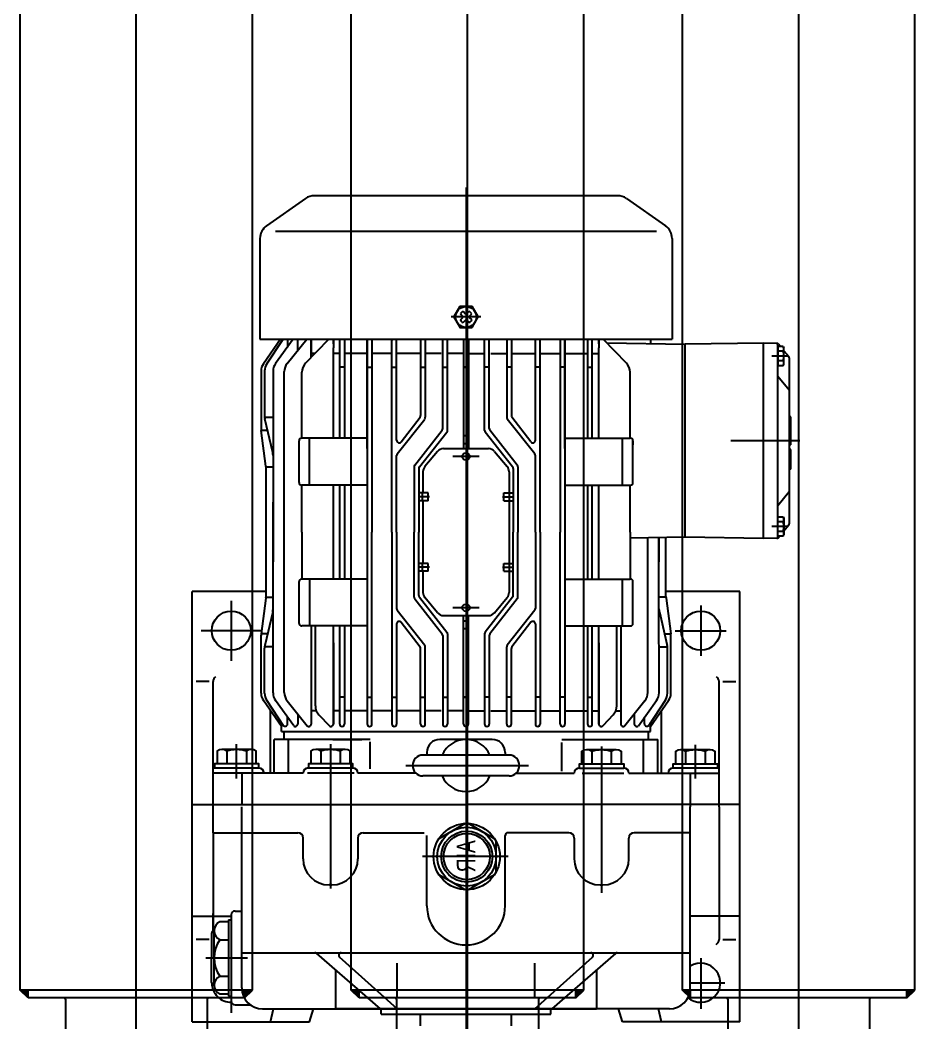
# Model space of a CAD drawing. Header units: millimetres. Extents: x -47382 to 204618, y -51045 to 127155.
# Drawn here: x 139296 to 139639.1, y 21832.4 to 22216.9 of the extents above; entities that cross this region are included whole.
import ezdxf
from ezdxf.enums import TextEntityAlignment as Align

# ---------------------------------------------------------------- set-up
doc = ezdxf.new("R2010")
doc.units = ezdxf.units.MM
doc.header["$LTSCALE"] = 300
doc.header["$MEASUREMENT"] = 0
doc.layers.get('0').update_dxf_attribs({"linetype": 'CONTINUOUS'})
doc.layers.add('A-DETL-PEN8', color=8, linetype='CONTINUOUS')
doc.styles.add('GULIM', font='gulim.ttc')
doc.styles.get("Standard").update_dxf_attribs({"font": ''})
doc.styles.get('Standard').set_extended_font_data('DotumChe')

# ---------------------------------------------------------------- blocks, each defined once
blk = doc.blocks.new('G$CD692945F')
at = {"layer": 'A-DETL-PEN8'}
h = blk.add_hatch(color=256, dxfattribs=at)
h.paths.add_polyline_path([(3955.53, 1294.88), (3956.03, 1294.88), (3956.03, 1302.36), (3955.53, 1302.36)])
h.paths.add_polyline_path([(3956.03, 1314.98), (3955.53, 1314.98), (3955.53, 1304.23), (3956.03, 1304.23)])
for points in [[(3660.55, 1095.09), (3663.6, 1095.09), (3663.6, 1092.09)], [(3749.65, 1095.09), (3746.6, 1095.09), (3746.6, 1092.09)], [(3787.55, 1095.09), (3790.6, 1095.09), (3790.6, 1092.09)], [(3876.65, 1095.09), (3873.6, 1095.09), (3873.6, 1092.09)], [(3914.55, 1095.09), (3917.6, 1095.09), (3917.6, 1092.09)], [(4003.65, 1095.09), (4000.6, 1095.09), (4000.6, 1092.09)]]:
    blk.add_hatch(color=256, dxfattribs=at).paths.add_polyline_path(points)
for p, q in [((3705.1, 987.09, 0), (3705.1, 2607.09, 0)), ((3832.1, 987.09, 0), (3832.1, 2607.09, 0)), ((3959.1, 987.09, 0), (3959.1, 2607.09, 0)), ((3660.55, 1095.09, 0), (3660.55, 2569.09, 0)), ((3749.65, 1095.09, 0), (3749.65, 2569.09, 0)), ((3787.55, 1095.09, 0), (3787.55, 2569.09, 0)), ((3876.65, 1095.09, 0), (3876.65, 2569.09, 0)), ((3914.55, 1095.09, 0), (3914.55, 2569.09, 0)), ((4003.65, 1095.09, 0), (4003.65, 2569.09, 0)), ((3831.53, 1402.95, 0), (3831.53, 1021.94, 0)), ((3769.98, 1398.66, 0), (3755.09, 1388.23, 0)), ((3889.64, 1399.75, 0), (3773.42, 1399.75, 0)), ((3893.08, 1398.66, 0), (3908.01, 1388.21, 0)), ((3758.53, 1386.09, 0), (3904.53, 1386.09, 0)), ((3752.53, 1383.32, 0), (3752.53, 1344.75, 0)), ((3910.53, 1383.32, 0), (3910.53, 1344.75, 0)), ((3831.53, 1358.95, 0), (3831.53, 1347.55, 0)), ((3829.36, 1354.4, 0), (3830.34, 1353.42, 0)), ((3830.38, 1355.42, 0), (3831.36, 1354.43, 0)), ((3831.7, 1354.43, 0), (3832.69, 1355.42, 0)), ((3832.72, 1353.42, 0), (3833.7, 1354.4, 0)), ((3837.23, 1353.25, 0), (3825.83, 1353.25, 0)), ((3829.36, 1352.09, 0), (3830.34, 1353.08, 0)), ((3830.38, 1351.07, 0), (3831.36, 1352.06, 0)), ((3831.7, 1352.06, 0), (3832.69, 1351.07, 0)), ((3832.72, 1353.08, 0), (3833.7, 1352.09, 0)), ((3752.53, 1344.75, 0), (3831.53, 1344.75, 0)), ((3760.44, 1344.75, 0), (3753.84, 1335.33, 0)), ((3755.13, 1335.29, 0), (3761.4, 1344.75, 0)), ((3765.29, 1344.75, 0), (3758.48, 1335.35, 0)), ((3760.78, 1344.75, 0), (3760.78, 1343.81, 0)), ((3762.96, 1335.41, 0), (3770.49, 1344.75, 0)), ((3763.1, 1344.33, 0), (3763.1, 1341.72, 0)), ((3767, 1340.42, 0), (3767, 1344.75, 0)), ((3770.03, 1335.49, 0), (3778.91, 1344.75, 0)), ((3772.21, 1337.77, 0), (3772.21, 1344.35, 0)), ((3772.21, 1344.35, 0), (3772.21, 1337.77, 0)), ((3780.67, 1342.94, 0), (3780.67, 1344.34, 0)), ((3780.67, 1344.34, 0), (3780.67, 1341.44, 0)), ((3783.13, 1306.74, 0), (3783.13, 1344.35, 0)), ((3784.93, 1344.35, 0), (3784.93, 1306.74, 0)), ((3793.63, 1344.35, 0), (3793.63, 1302.74, 0)), ((3793.63, 1302.75, 0), (3793.63, 1344.35, 0)), ((3795.43, 1344.35, 0), (3795.43, 1302.75, 0)), ((3803.13, 1270.75, 0), (3803.13, 1344.35, 0)), ((3804.93, 1305.97, 0), (3804.93, 1344.35, 0)), ((3814.13, 1344.35, 0), (3814.13, 1315.41, 0)), ((3815.93, 1344.35, 0), (3815.93, 1314.76, 0)), ((3822.63, 1310.42, 0), (3822.63, 1344.35, 0)), ((3824.43, 1309.76, 0), (3824.43, 1344.35, 0)), ((3830.63, 1344.35, 0), (3830.63, 1302.75, 0)), ((3831.53, 1344.75, 0), (3910.53, 1344.75, 0)), ((3832.43, 1344.35, 0), (3832.43, 1302.75, 0)), ((3838.63, 1309.76, 0), (3838.63, 1344.35, 0)), ((3840.43, 1310.42, 0), (3840.43, 1344.35, 0)), ((3847.13, 1344.35, 0), (3847.13, 1314.76, 0)), ((3848.93, 1344.35, 0), (3848.93, 1315.41, 0)), ((3858.13, 1305.97, 0), (3858.13, 1344.35, 0)), ((3859.93, 1270.75, 0), (3859.93, 1344.35, 0)), ((3867.63, 1344.35, 0), (3867.63, 1302.75, 0)), ((3869.43, 1344.35, 0), (3869.43, 1302.74, 0)), ((3869.43, 1302.75, 0), (3869.43, 1344.35, 0)), ((3878.13, 1344.35, 0), (3878.13, 1306.74, 0)), ((3879.93, 1306.74, 0), (3879.93, 1344.35, 0)), ((3882.39, 1342.94, 0), (3882.39, 1344.34, 0)), ((3882.39, 1344.34, 0), (3882.39, 1341.44, 0)), ((3893.03, 1335.49, 0), (3884.15, 1344.75, 0)), ((3885.57, 1343.27, 0), (3915.53, 1342.75, 0)), ((3902.28, 1344.75, 0), (3902.28, 1342.98, 0)), ((3945.53, 1343.25, 0), (3915.53, 1342.75, 0)), ((3915.53, 1268.75, 0), (3915.53, 1342.75, 0)), ((3950.67, 1343.13, 0), (3945.53, 1343.25, 0)), ((3945.53, 1268.25, 0), (3945.53, 1343.25, 0)), ((3945.53, 1268.25, 0), (3945.53, 1343.25, 0)), ((3951.03, 1280.89, 0), (3951.03, 1342.63, 0)), ((3951.43, 1342.76, 0), (3952.14, 1341.9, 0)), ((3773.63, 1339.25, 0), (3772.21, 1339.25, 0)), ((3780.67, 1306.74, 0), (3780.67, 1341.44, 0)), ((3783.13, 1339.25, 0), (3780.67, 1339.25, 0)), ((3793.63, 1339.25, 0), (3784.93, 1339.25, 0)), ((3793.63, 1339.25, 0), (3784.93, 1339.25, 0)), ((3803.13, 1339.25, 0), (3795.43, 1339.25, 0)), ((3814.13, 1339.25, 0), (3804.93, 1339.25, 0)), ((3822.03, 1339.25, 0), (3815.93, 1339.25, 0)), ((3822.03, 1339.25, 0), (3815.93, 1339.25, 0)), ((3830.63, 1339.25, 0), (3824.43, 1339.25, 0)), ((3832.43, 1339.25, 0), (3838.63, 1339.25, 0)), ((3841.03, 1339.25, 0), (3847.13, 1339.25, 0)), ((3841.03, 1339.25, 0), (3847.13, 1339.25, 0)), ((3848.93, 1339.25, 0), (3858.13, 1339.25, 0)), ((3859.93, 1339.25, 0), (3867.63, 1339.25, 0)), ((3869.43, 1339.25, 0), (3878.13, 1339.25, 0)), ((3869.43, 1339.25, 0), (3878.13, 1339.25, 0)), ((3879.93, 1339.25, 0), (3882.39, 1339.25, 0)), ((3882.39, 1306.74, 0), (3882.39, 1341.44, 0)), ((3951.03, 1341.91, 0), (3951.03, 1334.52, 0)), ((3953.43, 1340.31, 0), (3955.3, 1338.02, 0)), ((3784.93, 1336.68, 0), (3784.93, 1306.74, 0)), ((3793.63, 1336.68, 0), (3793.63, 1204.82, 0)), ((3869.43, 1336.68, 0), (3869.43, 1204.82, 0)), ((3878.13, 1336.68, 0), (3878.13, 1306.74, 0)), ((3954.91, 1338.22, 0), (3948.82, 1338.22, 0)), ((3955.53, 1274.1, 0), (3955.53, 1337.39, 0)), ((3752.94, 1332.46, 0), (3752.94, 1309.73, 0)), ((3754.29, 1332.53, 0), (3754.29, 1315.31, 0)), ((3757.54, 1332.68, 0), (3757.54, 1259.28, 0)), ((3761.85, 1209.22, 0), (3761.85, 1332.27, 0)), ((3768.64, 1306.74, 0), (3768.64, 1332.03, 0)), ((3784.93, 1334.04, 0), (3783.13, 1334.04, 0)), ((3793.63, 1334.04, 0), (3794.53, 1334.04, 0)), ((3793.63, 1334.04, 0), (3795.43, 1334.04, 0)), ((3803.13, 1334.04, 0), (3804.93, 1334.04, 0)), ((3814.13, 1334.04, 0), (3815.93, 1334.04, 0)), ((3822.63, 1334.04, 0), (3824.43, 1334.04, 0)), ((3832.43, 1334.04, 0), (3830.63, 1334.04, 0)), ((3830.63, 1334.04, 0), (3832.43, 1334.04, 0)), ((3840.43, 1334.04, 0), (3838.63, 1334.04, 0)), ((3848.93, 1334.04, 0), (3847.13, 1334.04, 0)), ((3859.93, 1334.04, 0), (3858.13, 1334.04, 0)), ((3869.43, 1334.04, 0), (3867.63, 1334.04, 0)), ((3878.13, 1334.04, 0), (3879.93, 1334.04, 0)), ((3894.43, 1306.74, 0), (3894.43, 1332.03, 0)), ((3951.03, 1330.6, 0), (3955.42, 1325.24, 0)), ((3757.54, 1314.74, 0), (3754.33, 1314.74, 0)), ((3757.41, 1301.31, 0), (3754.42, 1314.18, 0)), ((3805.16, 1300.7, 0), (3815.7, 1314.11, 0)), ((3806.7, 1305.33, 0), (3813.9, 1314.77, 0)), ((3857.9, 1300.7, 0), (3847.36, 1314.11, 0)), ((3856.36, 1305.33, 0), (3849.16, 1314.77, 0)), ((3956.03, 1314.98, 0), (3955.53, 1314.98, 0)), ((3955.53, 1294.88, 0), (3955.53, 1314.98, 0)), ((3956.03, 1304.23, 0), (3956.03, 1314.98, 0)), ((3755.45, 1309.75, 0), (3752.97, 1309.75, 0)), ((3754.83, 1296.08, 0), (3752.98, 1309.71, 0)), ((3811.86, 1296.37, 0), (3822.4, 1309.78, 0)), ((3813.66, 1295.71, 0), (3824.2, 1309.12, 0)), ((3830.63, 1307.75, 0), (3832.43, 1307.75, 0)), ((3849.4, 1295.71, 0), (3838.86, 1309.12, 0)), ((3851.2, 1296.37, 0), (3840.66, 1309.78, 0)), ((3767.53, 1289.74, 0), (3767.53, 1305.74, 0)), ((3793.63, 1306.74, 0), (3768.53, 1306.74, 0)), ((3771.53, 1288.74, 0), (3771.53, 1306.74, 0)), ((3830.63, 1304.75, 0), (3832.43, 1304.75, 0)), ((3869.43, 1306.74, 0), (3894.53, 1306.74, 0)), ((3891.53, 1288.74, 0), (3891.53, 1306.74, 0)), ((3895.53, 1289.74, 0), (3895.53, 1305.74, 0)), ((3895.53, 1305.74, 0), (3895.53, 1304.25, 0)), ((3959.53, 1305.75, 0), (3933.09, 1305.75, 0)), ((3956.03, 1304.23, 0), (3955.53, 1304.23, 0)), ((3795.43, 1302.75, 0), (3795.43, 1270.75, 0)), ((3804.93, 1270.75, 0), (3804.93, 1300.06, 0)), ((3820.63, 1301.67, 0), (3815.73, 1295.84, 0)), ((3822.93, 1302.75, 0), (3840.13, 1302.75, 0)), ((3842.43, 1301.67, 0), (3847.33, 1295.84, 0)), ((3858.13, 1270.75, 0), (3858.13, 1300.06, 0)), ((3867.63, 1302.75, 0), (3867.63, 1270.75, 0)), ((3956.03, 1302.36, 0), (3955.53, 1302.36, 0)), ((3956.03, 1294.88, 0), (3956.03, 1302.36, 0)), ((3836.53, 1299.75, 0), (3826.53, 1299.75, 0)), ((3951.03, 1268.86, 0), (3951.03, 1296.82, 0)), ((3754.87, 1295.74, 0), (3757.54, 1295.74, 0)), ((3754.88, 1246.09, 0), (3754.88, 1295.4, 0)), ((3811.63, 1295.73, 0), (3811.63, 1270.75, 0)), ((3813.43, 1295.07, 0), (3813.43, 1270.75, 0)), ((3815.03, 1293.91, 0), (3815.03, 1285.75, 0)), ((3848.03, 1293.91, 0), (3848.03, 1285.75, 0)), ((3849.63, 1295.07, 0), (3849.63, 1270.75, 0)), ((3851.43, 1295.73, 0), (3851.43, 1270.75, 0)), ((3956.03, 1294.88, 0), (3955.53, 1294.88, 0)), ((3793.63, 1288.74, 0), (3768.53, 1288.74, 0)), ((3768.64, 1270.75, 0), (3768.64, 1288.75, 0)), ((3780.67, 1252.74, 0), (3780.67, 1288.74, 0)), ((3783.13, 1284.74, 0), (3783.13, 1288.74, 0)), ((3784.93, 1288.74, 0), (3784.93, 1252.74, 0)), ((3869.43, 1288.74, 0), (3894.53, 1288.74, 0)), ((3878.13, 1288.74, 0), (3878.13, 1252.74, 0)), ((3879.93, 1284.74, 0), (3879.93, 1288.74, 0)), ((3882.39, 1252.74, 0), (3882.39, 1288.74, 0)), ((3894.43, 1270.75, 0), (3894.43, 1288.75, 0)), ((3783.13, 1252.74, 0), (3783.13, 1284.74, 0)), ((3817.03, 1285.75, 0), (3813.43, 1285.75, 0)), ((3814.83, 1282.75, 0), (3814.83, 1285.75, 0)), ((3817.03, 1282.75, 0), (3817.03, 1285.75, 0)), ((3846.03, 1285.75, 0), (3849.63, 1285.75, 0)), ((3846.03, 1282.75, 0), (3846.03, 1285.75, 0)), ((3848.23, 1282.75, 0), (3848.23, 1285.75, 0)), ((3879.93, 1252.74, 0), (3879.93, 1284.74, 0)), ((3951.03, 1280.89, 0), (3955.42, 1286.25, 0)), ((3757.54, 1246.22, 0), (3757.54, 1282.21, 0)), ((3817.53, 1284.25, 0), (3813.43, 1284.25, 0)), ((3817.03, 1282.75, 0), (3813.43, 1282.75, 0)), ((3815.03, 1282.75, 0), (3815.03, 1258.75, 0)), ((3845.53, 1284.25, 0), (3849.63, 1284.25, 0)), ((3846.03, 1282.75, 0), (3849.63, 1282.75, 0)), ((3848.03, 1282.75, 0), (3848.03, 1258.75, 0)), ((3951.03, 1269.14, 0), (3951.03, 1276.53, 0)), ((3953.43, 1271.23, 0), (3955.3, 1273.47, 0)), ((3768.64, 1270.75, 0), (3768.64, 1252.74, 0)), ((3795.43, 1238.74, 0), (3795.43, 1270.75, 0)), ((3803.13, 1270.75, 0), (3803.13, 1197.14, 0)), ((3804.93, 1270.75, 0), (3804.93, 1241.43, 0)), ((3811.63, 1245.76, 0), (3811.63, 1270.75, 0)), ((3813.43, 1246.42, 0), (3813.43, 1270.75, 0)), ((3849.63, 1246.42, 0), (3849.63, 1270.75, 0)), ((3851.43, 1245.76, 0), (3851.43, 1270.75, 0)), ((3858.13, 1270.75, 0), (3858.13, 1241.43, 0)), ((3859.93, 1270.75, 0), (3859.93, 1197.14, 0)), ((3867.63, 1238.74, 0), (3867.63, 1270.75, 0)), ((3894.43, 1270.75, 0), (3894.43, 1252.74, 0)), ((3954.91, 1272.84, 0), (3948.82, 1272.84, 0)), ((3951.18, 1268.54, 0), (3951.68, 1269.15, 0)), ((3915.53, 1268.75, 0), (3894.43, 1268.38, 0)), ((3901.21, 1241.48, 0), (3901.21, 1268.5, 0)), ((3905.52, 1246.22, 0), (3905.52, 1268.57, 0)), ((3905.52, 1268.57, 0), (3905.52, 1259.28, 0)), ((3908.18, 1246.09, 0), (3908.18, 1268.62, 0)), ((3945.53, 1268.25, 0), (3915.53, 1268.75, 0)), ((3950.8, 1268.37, 0), (3945.53, 1268.25, 0)), ((3817.03, 1258.75, 0), (3813.43, 1258.75, 0)), ((3814.83, 1255.75, 0), (3814.83, 1258.75, 0)), ((3817.03, 1255.75, 0), (3817.03, 1258.75, 0)), ((3846.03, 1255.75, 0), (3846.03, 1258.75, 0)), ((3846.03, 1258.75, 0), (3849.63, 1258.75, 0)), ((3848.23, 1255.75, 0), (3848.23, 1258.75, 0)), ((3817.53, 1257.25, 0), (3813.43, 1257.25, 0)), ((3817.03, 1255.75, 0), (3813.43, 1255.75, 0)), ((3815.03, 1255.75, 0), (3815.03, 1247.58, 0)), ((3845.53, 1257.25, 0), (3849.63, 1257.25, 0)), ((3846.03, 1255.75, 0), (3849.63, 1255.75, 0)), ((3848.03, 1255.75, 0), (3848.03, 1247.58, 0)), ((3767.53, 1235.74, 0), (3767.53, 1251.74, 0)), ((3793.63, 1252.74, 0), (3768.53, 1252.74, 0)), ((3771.53, 1252.75, 0), (3771.53, 1234.75, 0)), ((3869.43, 1252.74, 0), (3894.53, 1252.74, 0)), ((3891.53, 1234.74, 0), (3891.53, 1252.74, 0)), ((3895.53, 1235.74, 0), (3895.53, 1251.74, 0)), ((3754.88, 1247.94, 0), (3726.53, 1247.94, 0)), ((3726.53, 1082.94, 0), (3726.53, 1247.94, 0)), ((3757.53, 1209.08, 0), (3757.54, 1246.22, 0)), ((3905.53, 1209.08, 0), (3905.52, 1246.22, 0)), ((3936.53, 1247.94, 0), (3908.18, 1247.94, 0)), ((3936.53, 1082.94, 0), (3936.53, 1247.94, 0)), ((3741.53, 1244.44, 0), (3741.53, 1221.44, 0)), ((3754.83, 1245.42, 0), (3752.98, 1231.78, 0)), ((3754.87, 1245.75, 0), (3757.54, 1245.75, 0)), ((3811.86, 1245.12, 0), (3822.4, 1231.71, 0)), ((3813.66, 1245.78, 0), (3824.2, 1232.37, 0)), ((3820.63, 1239.82, 0), (3815.73, 1245.66, 0)), ((3849.4, 1245.78, 0), (3838.86, 1232.37, 0)), ((3851.2, 1245.12, 0), (3840.66, 1231.71, 0)), ((3842.43, 1239.82, 0), (3847.33, 1245.66, 0)), ((3908.2, 1245.75, 0), (3905.52, 1245.75, 0)), ((3908.23, 1245.42, 0), (3910.08, 1231.78, 0)), ((3921.53, 1242.54, 0), (3921.53, 1223.31, 0)), ((3757.41, 1240.19, 0), (3754.42, 1227.31, 0)), ((3793.63, 1238.74, 0), (3793.63, 1197.14, 0)), ((3795.43, 1197.14, 0), (3795.43, 1238.74, 0)), ((3805.16, 1240.79, 0), (3815.7, 1227.38, 0)), ((3822.93, 1238.75, 0), (3840.13, 1238.75, 0)), ((3836.53, 1241.75, 0), (3826.53, 1241.75, 0)), ((3830.63, 1197.14, 0), (3830.63, 1238.75, 0)), ((3832.43, 1197.14, 0), (3832.43, 1238.75, 0)), ((3857.9, 1240.79, 0), (3847.36, 1227.38, 0)), ((3867.63, 1197.14, 0), (3867.63, 1238.74, 0)), ((3869.43, 1238.74, 0), (3869.43, 1197.14, 0)), ((3901.21, 1209.22, 0), (3901.21, 1241.48, 0)), ((3905.65, 1240.19, 0), (3908.64, 1227.31, 0)), ((3793.63, 1234.74, 0), (3768.53, 1234.74, 0)), ((3772.21, 1234.74, 0), (3772.21, 1197.14, 0)), ((3773.76, 1204.12, 0), (3773.76, 1234.74, 0)), ((3780.67, 1197.14, 0), (3780.67, 1234.74, 0)), ((3783.13, 1228.24, 0), (3783.13, 1234.74, 0)), ((3784.93, 1234.74, 0), (3784.93, 1204.82, 0)), ((3804.93, 1235.52, 0), (3804.93, 1197.14, 0)), ((3806.7, 1236.16, 0), (3813.9, 1226.72, 0)), ((3830.63, 1236.74, 0), (3832.43, 1236.74, 0)), ((3856.36, 1236.16, 0), (3849.16, 1226.72, 0)), ((3858.13, 1235.52, 0), (3858.13, 1197.14, 0)), ((3869.43, 1234.74, 0), (3894.53, 1234.74, 0)), ((3878.13, 1234.74, 0), (3878.13, 1204.82, 0)), ((3879.93, 1228.24, 0), (3879.93, 1234.74, 0)), ((3882.39, 1197.14, 0), (3882.39, 1234.74, 0)), ((3889.3, 1204.12, 0), (3889.3, 1234.74, 0)), ((3890.85, 1234.74, 0), (3890.85, 1197.14, 0)), ((3753.03, 1232.94, 0), (3730.03, 1232.94, 0)), ((3752.94, 1209.03, 0), (3752.94, 1231.21, 0)), ((3752.94, 1209.03, 0), (3752.94, 1231.09, 0)), ((3755.45, 1231.74, 0), (3752.98, 1231.74, 0)), ((3822.63, 1231.07, 0), (3822.63, 1197.14, 0)), ((3824.43, 1231.73, 0), (3824.43, 1197.14, 0)), ((3830.63, 1233.74, 0), (3832.43, 1233.74, 0)), ((3838.63, 1231.73, 0), (3838.63, 1197.14, 0)), ((3840.43, 1231.07, 0), (3840.43, 1197.14, 0)), ((3907.61, 1231.74, 0), (3910.08, 1231.74, 0)), ((3910.12, 1209.03, 0), (3910.12, 1231.21, 0)), ((3910.12, 1209.03, 0), (3910.12, 1231.09, 0)), ((3911.75, 1232.94, 0), (3931.32, 1232.94, 0)), ((3780.67, 1228.24, 0), (3780.67, 1197.14, 0)), ((3780.67, 1197.14, 0), (3780.67, 1228.24, 0)), ((3783.13, 1197.14, 0), (3783.13, 1228.24, 0)), ((3784.93, 1228.24, 0), (3784.93, 1197.14, 0)), ((3878.13, 1228.24, 0), (3878.13, 1197.14, 0)), ((3879.93, 1197.14, 0), (3879.93, 1228.24, 0)), ((3882.39, 1228.24, 0), (3882.39, 1197.14, 0)), ((3882.39, 1197.14, 0), (3882.39, 1228.24, 0)), ((3754.29, 1208.96, 0), (3754.29, 1226.18, 0)), ((3757.54, 1226.75, 0), (3754.33, 1226.75, 0)), ((3814.13, 1197.14, 0), (3814.13, 1226.08, 0)), ((3815.93, 1197.14, 0), (3815.93, 1226.73, 0)), ((3847.13, 1197.14, 0), (3847.13, 1226.73, 0)), ((3848.93, 1197.14, 0), (3848.93, 1226.08, 0)), ((3905.53, 1226.75, 0), (3908.74, 1226.75, 0)), ((3908.77, 1208.96, 0), (3908.77, 1226.18, 0)), ((3733.03, 1213.47, 0), (3728.03, 1213.47, 0)), ((3734.53, 1155.44, 0), (3734.53, 1213.47, 0)), ((3928.53, 1165.44, 0), (3928.53, 1213.47, 0)), ((3930.03, 1213.47, 0), (3935.03, 1213.47, 0)), ((3760.78, 1196.25, 0), (3753.84, 1206.16, 0)), ((3755.13, 1206.2, 0), (3761.48, 1196.62, 0)), ((3765.46, 1196.51, 0), (3758.48, 1206.14, 0)), ((3762.96, 1206.08, 0), (3770.68, 1196.51, 0)), ((3784.93, 1207.46, 0), (3783.13, 1207.46, 0)), ((3793.63, 1207.46, 0), (3795.43, 1207.46, 0)), ((3803.13, 1207.46, 0), (3804.93, 1207.46, 0)), ((3814.13, 1207.46, 0), (3815.93, 1207.46, 0)), ((3822.63, 1207.46, 0), (3824.43, 1207.46, 0)), ((3832.43, 1207.46, 0), (3830.63, 1207.46, 0)), ((3830.63, 1207.46, 0), (3832.43, 1207.46, 0)), ((3840.43, 1207.46, 0), (3838.63, 1207.46, 0)), ((3848.93, 1207.46, 0), (3847.13, 1207.46, 0)), ((3859.93, 1207.46, 0), (3858.13, 1207.46, 0)), ((3869.43, 1207.46, 0), (3867.63, 1207.46, 0)), ((3878.13, 1207.46, 0), (3879.93, 1207.46, 0)), ((3900.1, 1206.08, 0), (3892.38, 1196.51, 0)), ((3897.6, 1196.51, 0), (3904.58, 1206.14, 0)), ((3907.93, 1206.2, 0), (3901.58, 1196.62, 0)), ((3902.28, 1196.25, 0), (3909.22, 1206.16, 0)), ((3756.53, 1178.24, 0), (3756.53, 1202.32, 0)), ((3767, 1201.07, 0), (3767, 1197.14, 0)), ((3774.12, 1202.24, 0), (3772.21, 1202.24, 0)), ((3775.15, 1200.66, 0), (3779.13, 1196.51, 0)), ((3783.13, 1202.24, 0), (3780.67, 1202.24, 0)), ((3793.63, 1202.24, 0), (3784.93, 1202.24, 0)), ((3803.13, 1202.24, 0), (3795.43, 1202.24, 0)), ((3814.13, 1202.24, 0), (3804.93, 1202.24, 0)), ((3822.03, 1202.24, 0), (3815.93, 1202.24, 0)), ((3822.03, 1202.24, 0), (3815.93, 1202.24, 0)), ((3830.63, 1202.24, 0), (3824.43, 1202.24, 0)), ((3832.43, 1202.24, 0), (3838.63, 1202.24, 0)), ((3841.03, 1202.24, 0), (3847.13, 1202.24, 0)), ((3841.03, 1202.24, 0), (3847.13, 1202.24, 0)), ((3848.93, 1202.24, 0), (3858.13, 1202.24, 0)), ((3859.93, 1202.24, 0), (3867.63, 1202.24, 0)), ((3869.43, 1202.24, 0), (3878.13, 1202.24, 0)), ((3879.93, 1202.24, 0), (3882.39, 1202.24, 0)), ((3887.91, 1200.66, 0), (3883.93, 1196.51, 0)), ((3888.94, 1202.24, 0), (3890.85, 1202.24, 0)), ((3896.06, 1201.07, 0), (3896.06, 1197.14, 0)), ((3906.53, 1178.24, 0), (3906.53, 1202.32, 0)), ((3760.78, 1194.24, 0), (3760.78, 1197.68, 0)), ((3760.78, 1194.24, 0), (3760.78, 1197.68, 0)), ((3763.1, 1197.17, 0), (3763.1, 1199.77, 0)), ((3780.67, 1197.14, 0), (3780.67, 1199.1, 0)), ((3780.67, 1197.6, 0), (3780.67, 1197.14, 0)), ((3882.39, 1197.14, 0), (3882.39, 1199.1, 0)), ((3882.39, 1197.6, 0), (3882.39, 1197.14, 0)), ((3899.96, 1197.17, 0), (3899.96, 1199.77, 0)), ((3902.28, 1194.24, 0), (3902.28, 1197.68, 0)), ((3760.78, 1194.24, 0), (3831.53, 1194.24, 0)), ((3761.73, 1194.24, 0), (3761.73, 1191.24, 0)), ((3780.53, 1194.24, 0), (3791.53, 1194.24, 0)), ((3831.53, 1194.24, 0), (3902.28, 1194.24, 0)), ((3871.53, 1194.24, 0), (3882.53, 1194.24, 0)), ((3901.33, 1194.24, 0), (3901.33, 1191.24, 0)), ((3743.53, 1176.24, 0), (3743.53, 1189.47, 0)), ((3757.93, 1178.24, 0), (3757.93, 1191.24, 0)), ((3794.84, 1191.24, 0), (3757.93, 1191.24, 0)), ((3794.84, 1191.24, 0), (3761.73, 1191.24, 0)), ((3763.51, 1178.24, 0), (3763.51, 1191.24, 0)), ((3779.53, 1189.46, 0), (3779.53, 1134.11, 0)), ((3780.53, 1191.24, 0), (3791.53, 1191.24, 0)), ((3794.84, 1179.97, 0), (3794.84, 1190.31, 0)), ((3831.53, 1191.24, 0), (3821.53, 1191.24, 0)), ((3841.53, 1191.24, 0), (3831.53, 1191.24, 0)), ((3868.22, 1191.24, 0), (3901.33, 1191.24, 0)), ((3868.22, 1191.24, 0), (3905.13, 1191.24, 0)), ((3868.22, 1179.07, 0), (3868.22, 1190.07, 0)), ((3871.53, 1191.24, 0), (3882.53, 1191.24, 0)), ((3883.53, 1188.58, 0), (3883.53, 1132.47, 0)), ((3899.55, 1178.24, 0), (3899.55, 1191.24, 0)), ((3905.13, 1178.24, 0), (3905.13, 1191.24, 0)), ((3919.53, 1176.24, 0), (3919.53, 1189.22, 0)), ((3749.21, 1187.34, 0), (3737.95, 1187.34, 0)), ((3739.82, 1186.76, 0), (3739.82, 1181.84, 0)), ((3747.33, 1186.76, 0), (3747.33, 1181.84, 0)), ((3785.21, 1187.34, 0), (3773.95, 1187.34, 0)), ((3775.82, 1186.76, 0), (3775.82, 1181.84, 0)), ((3783.33, 1186.76, 0), (3783.33, 1181.84, 0)), ((3848.03, 1185.24, 0), (3815.03, 1185.24, 0)), ((3816.53, 1186.24, 0), (3816.53, 1185.24, 0)), ((3846.53, 1186.24, 0), (3846.53, 1185.24, 0)), ((3877.86, 1187.34, 0), (3889.11, 1187.34, 0)), ((3879.73, 1186.76, 0), (3879.73, 1181.84, 0)), ((3887.24, 1186.76, 0), (3887.24, 1181.84, 0)), ((3913.86, 1187.34, 0), (3925.11, 1187.34, 0)), ((3915.73, 1186.76, 0), (3915.73, 1181.84, 0)), ((3923.24, 1186.76, 0), (3923.24, 1181.84, 0)), ((3808.52, 1181.24, 0), (3855.46, 1181.24, 0)), ((3752.08, 1180.24, 0), (3734.53, 1180.24, 0)), ((3769.08, 1178.24, 0), (3734.53, 1178.24, 0)), ((3734.53, 1165.44, 0), (3734.53, 1177.44, 0)), ((3745.53, 1178.24, 0), (3745.53, 1166.24, 0)), ((3788.08, 1180.24, 0), (3770.59, 1180.24, 0)), ((3788.63, 1178.24, 0), (3770.74, 1178.24, 0)), ((3788.08, 1180.24, 0), (3771.08, 1180.24, 0)), ((3812.39, 1178.24, 0), (3790.08, 1178.24, 0)), ((3848.03, 1177.24, 0), (3815.03, 1177.24, 0)), ((3850.68, 1178.24, 0), (3872.99, 1178.24, 0)), ((3874.99, 1180.24, 0), (3891.99, 1180.24, 0)), ((3874.99, 1180.24, 0), (3891.99, 1180.24, 0)), ((3876.03, 1178.24, 0), (3891.99, 1178.24, 0)), ((3893.99, 1178.24, 0), (3899.55, 1178.24, 0)), ((3899.55, 1178.24, 0), (3928.53, 1178.24, 0)), ((3928.53, 1180.24, 0), (3910.99, 1180.24, 0)), ((3917.53, 1178.24, 0), (3917.53, 1165.44, 0)), ((3726.53, 1166.24, 0), (3745.53, 1166.24, 0)), ((3745.53, 1166.24, 0), (3831.53, 1166.24, 0)), ((3745.53, 1095.94, 0), (3745.53, 1165.44, 0)), ((3936.53, 1166.24, 0), (3831.53, 1166.24, 0)), ((3917.53, 1095.94, 0), (3917.53, 1165.44, 0)), ((3928.53, 1165.44, 0), (3928.53, 1123.44, 0)), ((3831.21, 1159, 0), (3821.13, 1153.18, 0)), ((3842.5, 1153.18, 0), (3832.42, 1159, 0)), ((3734.53, 1155.44, 0), (3767.08, 1155.44, 0)), ((3734.53, 1155.44, 0), (3734.53, 1123.44, 0)), ((3792.08, 1155.44, 0), (3815.53, 1155.44, 0)), ((3816.53, 1127.44, 0), (3816.53, 1154.44, 0)), ((3846.53, 1127.44, 0), (3846.53, 1154.44, 0)), ((3870.99, 1155.44, 0), (3847.53, 1155.44, 0)), ((3917.53, 1155.44, 0), (3895.99, 1155.44, 0)), ((3769.08, 1145.44, 0), (3769.08, 1153.44, 0)), ((3790.08, 1153.44, 0), (3790.08, 1145.44, 0)), ((3843.11, 1140.5, 0), (3843.11, 1152.13, 0)), ((3872.99, 1153.44, 0), (3872.99, 1145.44, 0)), ((3893.99, 1145.44, 0), (3893.99, 1153.44, 0)), ((3814.91, 1146.44, 0), (3847.74, 1146.44, 0)), ((3821.13, 1139.45, 0), (3831.21, 1133.63, 0)), ((3832.42, 1133.63, 0), (3842.5, 1139.45, 0)), ((3780.08, 1135.44, 0), (3779.08, 1135.44, 0)), ((3882.99, 1135.44, 0), (3883.99, 1135.44, 0)), ((3726.53, 1123.44, 0), (3741.53, 1123.44, 0)), ((3734.53, 1117.77, 0), (3734.53, 1124.44, 0)), ((3734.53, 1123.44, 0), (3734.53, 1117.77, 0)), ((3741.53, 1123.94, 0), (3741.53, 1090.94, 0)), ((3743.03, 1125.44, 0), (3745.53, 1125.44, 0)), ((3936.53, 1123.44, 0), (3917.53, 1123.44, 0)), ((3928.53, 1123.44, 0), (3928.53, 1114.46, 0)), ((3740.53, 1121.34, 0), (3737.11, 1121.34, 0)), ((3740.53, 1122.11, 0), (3740.53, 1092.78, 0)), ((3740.53, 1122.11, 0), (3741.53, 1122.11, 0)), ((3741.53, 1122.11, 0), (3741.53, 1092.78, 0)), ((3733.97, 1116.87, 0), (3733.97, 1107.44, 0)), ((3734.97, 1097.02, 0), (3734.97, 1117.87, 0)), ((3733.03, 1114.46, 0), (3728.03, 1114.46, 0)), ((3737.11, 1114.39, 0), (3740.53, 1114.39, 0)), ((3930.03, 1114.46, 0), (3935.03, 1114.46, 0)), ((3741.53, 1109.44, 0), (3741.53, 1086.44, 0)), ((3745.53, 1109.44, 0), (3773.56, 1109.44, 0)), ((3773.56, 1109.44, 0), (3889.5, 1109.44, 0)), ((3774.21, 1109.2, 0), (3798.66, 1087.94, 0)), ((3805.09, 1087.94, 0), (3783.06, 1107.7, 0)), ((3857.97, 1087.94, 0), (3880.01, 1107.7, 0)), ((3888.85, 1109.2, 0), (3864.4, 1087.94, 0)), ((3889.5, 1109.44, 0), (3917.53, 1109.44, 0)), ((3731.8, 1107.44, 0), (3747.72, 1107.44, 0)), ((3733.97, 1098.02, 0), (3733.97, 1107.44, 0)), ((3805.09, 1091.94, 0), (3805.09, 1105.44, 0)), ((3857.97, 1091.94, 0), (3857.97, 1105.44, 0)), ((3921.53, 1107.31, 0), (3921.53, 1087.92, 0)), ((3737.11, 1100.49, 0), (3740.53, 1100.49, 0)), ((3781.53, 1102.84, 0), (3781.53, 1087.94, 0)), ((3881.53, 1102.84, 0), (3881.53, 1087.94, 0)), ((3917.53, 1097.94, 0), (3930.79, 1097.94, 0)), ((3663.6, 1092.09, 0), (3660.55, 1095.09, 0)), ((3749.65, 1095.09, 0), (3660.55, 1095.09, 0)), ((3663.6, 1092.09, 0), (3663.6, 1095.09, 0)), ((3740.53, 1093.54, 0), (3737.11, 1093.54, 0)), ((3740.53, 1092.78, 0), (3741.53, 1092.78, 0)), ((3746.6, 1092.09, 0), (3749.65, 1095.09, 0)), ((3746.6, 1092.09, 0), (3746.6, 1095.09, 0)), ((3790.6, 1092.09, 0), (3787.55, 1095.09, 0)), ((3876.65, 1095.09, 0), (3787.55, 1095.09, 0)), ((3790.6, 1092.09, 0), (3790.6, 1095.09, 0)), ((3873.6, 1092.09, 0), (3876.65, 1095.09, 0)), ((3873.6, 1092.09, 0), (3873.6, 1095.09, 0)), ((3917.6, 1092.09, 0), (3914.55, 1095.09, 0)), ((4003.65, 1095.09, 0), (3914.55, 1095.09, 0)), ((3917.6, 1092.09, 0), (3917.6, 1095.09, 0)), ((4000.6, 1092.09, 0), (4003.65, 1095.09, 0)), ((4000.6, 1092.09, 0), (4000.6, 1095.09, 0)), ((3746.6, 1092.09, 0), (3663.6, 1092.09, 0)), ((3677.93, 1091.59, 0), (3677.93, 1058.29, 0)), ((3732.27, 1091.59, 0), (3732.27, 1058.29, 0)), ((3743.03, 1089.44, 0), (3748.87, 1089.44, 0)), ((3873.6, 1092.09, 0), (3790.6, 1092.09, 0)), ((3804.93, 1091.59, 0), (3804.93, 1058.29, 0)), ((3859.27, 1091.59, 0), (3859.27, 1058.29, 0)), ((4000.6, 1092.09, 0), (3917.6, 1092.09, 0)), ((3931.93, 1091.59, 0), (3931.93, 1058.29, 0)), ((3986.27, 1091.59, 0), (3986.27, 1058.29, 0)), ((3753.53, 1087.94, 0), (3881.53, 1087.94, 0)), ((3756.53, 1082.94, 0), (3757.72, 1087.94, 0)), ((3771.53, 1082.94, 0), (3773.03, 1087.94, 0)), ((3909.53, 1087.94, 0), (3781.53, 1087.94, 0)), ((3799.03, 1085.94, 0), (3799.03, 1087.94, 0)), ((3799.03, 1085.94, 0), (3864.03, 1085.94, 0)), ((3814.03, 1081.44, 0), (3814.03, 1085.94, 0)), ((3849.03, 1081.44, 0), (3849.03, 1085.94, 0)), ((3864.03, 1085.94, 0), (3864.03, 1087.94, 0)), ((3891.53, 1082.94, 0), (3890.03, 1087.94, 0)), ((3906.53, 1082.94, 0), (3905.34, 1087.94, 0)), ((3726.53, 1082.94, 0), (3771.53, 1082.94, 0)), ((3831.53, 1083.64, 0), (3831.53, 1022.87, 0)), ((3936.53, 1082.94, 0), (3891.53, 1082.94, 0))]:
    blk.add_line(p, q, dxfattribs=at)
at = {"layer": 'A-DETL-PEN8', "extrusion": (-0.866025, 0.5, 0)}
for points, elevation in [([(-3090.02, 0), (-3085.4, 0)], -2637.58), ([(-3085.4, 0), (-3090.02, 0)], -2645.58), ([(-3132.3, 0), (-3132.87, 0)], -2756.26), ([(-3075.68, 0), (-3076.25, 0)], -2788.95)]:
    blk.add_lwpolyline(points, dxfattribs=dict(at, elevation=elevation))
at = {"layer": 'A-DETL-PEN8', "extrusion": (1.83697e-16, -1, 0)}
for points, elevation in [([(3833.84, 0), (3829.22, 0)], -1357.25), ([(3829.22, 0), (3833.84, 0)], -1349.25)]:
    blk.add_lwpolyline(points, dxfattribs=dict(at, elevation=elevation))
at = {"layer": 'A-DETL-PEN8', "extrusion": (-0.866025, -0.5, 0)}
for points, elevation in [([(746.13, 0), (741.51, 0)], -3998.83), ([(741.51, 0), (746.13, 0)], -3990.83), ([(814.44, 0), (815.01, 0)], -4094.48), ([(871.06, 0), (871.63, 0)], -4061.79)]:
    blk.add_lwpolyline(points, dxfattribs=dict(at, elevation=elevation))
at = {"layer": 'A-DETL-PEN8', "extrusion": (-3.67388e-16, 1, 0)}
for elevation in [1341.91, 1340.07, 1336.37, 1334.52]:
    blk.add_lwpolyline([(-3953.14, 0), (-3951.03, 0)], dxfattribs=dict(at, elevation=elevation))
at = {"layer": 'A-DETL-PEN8', "extrusion": (-1, -3.67388e-16, 0), "elevation": -3953.43}
blk.add_lwpolyline([(-1335.02, 0), (-1341.42, 0)], dxfattribs=at)
at = {"layer": 'A-DETL-PEN8', "extrusion": (6.0668e-21, -1, 0)}
for elevation in [-1276.53, -1274.69, -1270.99, -1269.14]:
    blk.add_lwpolyline([(3953.14, 0), (3951.03, 0)], dxfattribs=dict(at, elevation=elevation))
at = {"layer": 'A-DETL-PEN8', "extrusion": (-1, -6.0668e-21, 0), "elevation": -3953.43}
blk.add_lwpolyline([(-1276.04, 0), (-1269.64, 0)], dxfattribs=at)
at = {"layer": 'A-DETL-PEN8', "elevation": 0}
for points in [[(3751.08, 1181.84), (3751.08, 1186.76, 0.309401), (3747.33, 1186.76, 0.154701), (3739.82, 1186.76, 0.309401), (3736.07, 1186.76), (3736.07, 1181.84)], [(3787.08, 1181.84), (3787.08, 1186.76, 0.309401), (3783.33, 1186.76, 0.154701), (3775.82, 1186.76, 0.309401), (3772.07, 1186.76), (3772.07, 1181.84)], [(3875.98, 1181.84), (3875.98, 1186.76, -0.309401), (3879.73, 1186.76, -0.154701), (3887.24, 1186.76, -0.309401), (3890.99, 1186.76), (3890.99, 1181.84)], [(3911.98, 1181.84), (3911.98, 1186.76, -0.309401), (3915.73, 1186.76, -0.154701), (3923.24, 1186.76, -0.309401), (3926.99, 1186.76), (3926.99, 1181.84)]]:
    blk.add_lwpolyline(points, format="xyb", dxfattribs=at)
for points in [[(3752.08, 1180.24), (3752.08, 1181.84), (3735.08, 1181.84), (3735.08, 1180.24)], [(3788.08, 1180.24), (3788.08, 1181.84), (3771.08, 1181.84), (3771.08, 1180.24)], [(3874.99, 1180.24), (3874.99, 1181.84), (3891.99, 1181.84), (3891.99, 1180.24)], [(3910.99, 1180.24), (3910.99, 1181.84), (3927.99, 1181.84), (3927.99, 1180.24)]]:
    blk.add_lwpolyline(points, dxfattribs=at)
at = {"layer": 'A-DETL-PEN8'}
for centre, radius in [((3831.53, 1353.25, 0), 4), ((3831.53, 1299.75, 0), 1.4), ((3831.53, 1241.75, 0), 1.4), ((3741.53, 1232.94, 0), 7.5), ((3921.53, 1232.94, 0), 7.5), ((3831.82, 1146.31, 0), 12.7), ((3831.82, 1146.31, 0), 11.29), ((3831.82, 1146.31, 0), 9.81), ((3831.82, 1146.31, 0), 8.87)]:
    blk.add_circle(centre, radius, dxfattribs=at)
for centre, radius, start, end in [((3773.42, 1393.75, 0), 6, 90, 125), ((3889.64, 1393.75, 0), 6, 55, 90), ((3758.53, 1383.32, 0), 6, 125, 180), ((3904.53, 1383.32, 0), 6, 0, 55), ((3831.53, 1353.25, 0), 2.46, 117.9814, 152.0186), ((3831.53, 1354.6, 0), 0.24, 225, 315), ((3831.53, 1353.25, 0), 2.46, 27.9814, 62.0186), ((3831.53, 1353.25, 0), 2.46, 207.9814, 242.0186), ((3830.17, 1353.25, 0), 0.24, 315, 45), ((3831.53, 1351.89, 0), 0.24, 45, 135), ((3832.89, 1353.25, 0), 0.24, 135, 225), ((3831.53, 1353.25, 0), 2.46, 297.9814, 332.0186), ((3762.2, 1344.33, 0), 0.9, 0, 27.8951), ((3771.31, 1344.35, 0), 0.9, 0, 26.3878), ((3779.77, 1344.35, 0), 0.9, 0, 26.3878), ((3784.03, 1344.35, 0), 0.9, 153.6122, 180), ((3784.03, 1344.35, 0), 0.9, 0, 26.3878), ((3794.53, 1344.35, 0), 0.9, 153.6122, 180), ((3794.53, 1344.35, 0), 0.9, 153.6122, 180), ((3794.53, 1344.35, 0), 0.9, 0, 26.3878), ((3804.03, 1344.35, 0), 0.9, 153.6122, 180), ((3804.03, 1344.35, 0), 0.9, 0, 26.3878), ((3815.03, 1344.35, 0), 0.9, 153.6122, 180), ((3815.03, 1344.35, 0), 0.9, 0, 26.3878), ((3823.53, 1344.35, 0), 0.9, 153.6122, 180), ((3823.53, 1344.35, 0), 0.9, 0, 26.3878), ((3831.53, 1344.35, 0), 0.9, 153.6122, 180), ((3839.53, 1344.35, 0), 0.9, 153.6122, 180), ((3839.53, 1344.35, 0), 0.9, 0, 26.3878), ((3848.03, 1344.35, 0), 0.9, 153.6122, 180), ((3848.03, 1344.35, 0), 0.9, 0, 26.3878), ((3859.03, 1344.35, 0), 0.9, 153.6122, 180), ((3859.03, 1344.35, 0), 0.9, 0, 26.3878), ((3868.53, 1344.35, 0), 0.9, 153.6122, 180), ((3868.53, 1344.35, 0), 0.9, 0, 26.3878), ((3879.03, 1344.35, 0), 0.9, 153.6122, 180), ((3879.03, 1344.35, 0), 0.9, 0, 26.3878), ((3883.29, 1344.35, 0), 0.9, 153.6122, 180), ((3950.53, 1342.63, 0), 0.5, 0, 88.7), ((3950.65, 1342.13, 0), 1, 39.2894, 88.7), ((3951.8, 1340.99, 0), 1.63, 325.5531, 25.5531), ((3947.32, 1338.22, 0), 6.11, 342.3875, 17.6125), ((3757.94, 1332.46, 0), 5, 145, 180), ((3759.29, 1332.53, 0), 5, 146.4388, 180), ((3762.53, 1332.42, 0), 5, 144.0835, 180.0106), ((3766.85, 1332.27, 0), 5, 141.1187, 180), ((3773.64, 1332.03, 0), 5, 136.2001, 180), ((3889.43, 1332.03, 0), 5, 0, 43.7999), ((3951.8, 1335.45, 0), 1.63, 334.4469, 34.4469), ((3954.53, 1337.39, 0), 1, 0, 39.2894), ((3954.53, 1337.39, 0), 1, 0, 39.2894), ((3955.03, 1324.92, 0), 0.5, 0, 39.3035), ((3759.29, 1315.31, 0), 5, 180, 193.0596), ((3813.13, 1315.41, 0), 1, 320, 0), ((3849.93, 1315.41, 0), 1, 180, 220), ((3814.93, 1314.76, 0), 1, 320, 0), ((3848.13, 1314.76, 0), 1, 180, 220), ((3757.94, 1310.39, 0), 5, 180, 187.7219), ((3821.63, 1310.42, 0), 1, 320, 0), ((3821.63, 1310.42, 0), 1, 320, 0), ((3823.43, 1309.76, 0), 1, 320, 0), ((3823.43, 1309.76, 0), 1, 320, 0), ((3839.63, 1309.76, 0), 1, 180, 220), ((3839.63, 1309.76, 0), 1, 180, 220), ((3841.43, 1310.42, 0), 1, 180, 220), ((3841.43, 1310.42, 0), 1, 180, 220), ((3768.53, 1305.74, 0), 1, 90, 180), ((3805.93, 1305.97, 0), 1, 180, 320), ((3857.13, 1305.97, 0), 1, 220, 0), ((3894.53, 1305.74, 0), 1, 0, 90), ((3752.54, 1300.18, 0), 5, 0.0106, 13.0596), ((3805.93, 1300.06, 0), 1, 140, 180), ((3822.93, 1299.75, 0), 3, 90, 140), ((3840.13, 1299.75, 0), 3, 40, 90), ((3857.13, 1300.06, 0), 1, 0, 40), ((3749.88, 1295.4, 0), 5, 0, 7.7219), ((3812.63, 1295.73, 0), 1, 140, 180), ((3850.43, 1295.73, 0), 1, 0, 40), ((3814.43, 1295.07, 0), 1, 140, 180), ((3818.03, 1293.91, 0), 3, 140, 180), ((3845.03, 1293.91, 0), 3, 0, 40), ((3848.63, 1295.07, 0), 1, 0, 40), ((3768.53, 1289.74, 0), 1, 180, 270), ((3894.53, 1289.74, 0), 1, 270, 0), ((3955.03, 1286.57, 0), 0.5, 320.6965, 0), ((3951.8, 1275.61, 0), 1.63, 325.5531, 25.5531), ((3947.32, 1272.84, 0), 6.11, 342.3875, 17.6125), ((3954.53, 1274.1, 0), 1, 320.7106, 0), ((3951.8, 1270.07, 0), 1.63, 334.4469, 34.4469), ((3950.53, 1268.86, 0), 0.5, 271.3, 0), ((3950.79, 1268.87, 0), 0.5, 271.3, 320.0299), ((3768.53, 1251.74, 0), 1, 90, 180), ((3894.53, 1251.74, 0), 1, 0, 90), ((3749.88, 1246.09, 0), 5, 352.2781, 0), ((3814.43, 1246.42, 0), 1, 180, 220), ((3818.03, 1247.58, 0), 3, 180, 220), ((3845.03, 1247.58, 0), 3, 320, 0), ((3848.63, 1246.42, 0), 1, 320, 0), ((3913.18, 1246.09, 0), 5, 180, 187.7219), ((3812.63, 1245.76, 0), 1, 180, 220), ((3850.43, 1245.76, 0), 1, 320, 0), ((3752.54, 1241.32, 0), 5, 346.9404, 359.9894), ((3805.93, 1241.43, 0), 1, 180, 220), ((3822.93, 1241.75, 0), 3, 220, 270), ((3840.13, 1241.75, 0), 3, 270, 320), ((3857.13, 1241.43, 0), 1, 320, 0), ((3910.52, 1241.32, 0), 5, 180.0106, 193.0596), ((3768.53, 1235.74, 0), 1, 180, 270), ((3805.93, 1235.52, 0), 1, 40, 180), ((3857.13, 1235.52, 0), 1, 0, 140), ((3894.53, 1235.74, 0), 1, 270, 0), ((3757.94, 1231.1, 0), 5, 172.2781, 180), ((3821.63, 1231.07, 0), 1, 0, 40), ((3821.63, 1231.07, 0), 1, 0, 40), ((3823.43, 1231.73, 0), 1, 0, 40), ((3823.43, 1231.73, 0), 1, 0, 40), ((3839.63, 1231.73, 0), 1, 140, 180), ((3839.63, 1231.73, 0), 1, 140, 180), ((3841.43, 1231.07, 0), 1, 140, 180), ((3841.43, 1231.07, 0), 1, 140, 180), ((3905.12, 1231.1, 0), 5, 0, 7.7219), ((3759.29, 1226.18, 0), 5, 166.9404, 180), ((3814.93, 1226.73, 0), 1, 0, 40), ((3848.13, 1226.73, 0), 1, 140, 180), ((3903.77, 1226.18, 0), 5, 0, 13.0596), ((3813.13, 1226.08, 0), 1, 0, 40), ((3849.93, 1226.08, 0), 1, 140, 180), ((3736.53, 1213.47, 0), 2, 120.2324, 180), ((3926.53, 1213.47, 0), 2, 0, 59.7676), ((3757.94, 1209.03, 0), 5, 180, 215), ((3759.29, 1208.96, 0), 5, 180, 213.5612), ((3762.53, 1209.08, 0), 5, 179.9894, 215.9165), ((3766.85, 1209.22, 0), 5, 180, 218.8813), ((3896.21, 1209.22, 0), 5, 321.1187, 0), ((3900.53, 1209.08, 0), 5, 324.0835, 0.0106), ((3903.77, 1208.96, 0), 5, 326.4388, 0), ((3905.12, 1209.03, 0), 5, 325, 0), ((3778.76, 1204.12, 0), 5, 180, 223.7999), ((3884.3, 1204.12, 0), 5, 316.2001, 0), ((3762.2, 1197.17, 0), 0.9, 217.665, 0), ((3766.1, 1197.14, 0), 0.9, 225, 0), ((3771.31, 1197.14, 0), 0.9, 225, 0), ((3779.77, 1197.14, 0), 0.9, 225, 0), ((3784.03, 1197.14, 0), 0.9, 180, 0), ((3794.53, 1197.14, 0), 0.9, 180, 0), ((3804.03, 1197.14, 0), 0.9, 180, 0), ((3815.03, 1197.14, 0), 0.9, 180, 0), ((3823.53, 1197.14, 0), 0.9, 180, 0), ((3831.53, 1197.14, 0), 0.9, 180, 0), ((3839.53, 1197.14, 0), 0.9, 180, 0), ((3848.03, 1197.14, 0), 0.9, 180, 0), ((3859.03, 1197.14, 0), 0.9, 180, 0), ((3868.53, 1197.14, 0), 0.9, 180, 0), ((3879.03, 1197.14, 0), 0.9, 180, 0), ((3883.29, 1197.14, 0), 0.9, 180, 315), ((3891.75, 1197.14, 0), 0.9, 180, 315), ((3896.96, 1197.14, 0), 0.9, 180, 315), ((3900.86, 1197.17, 0), 0.9, 180, 322.335), ((3821.53, 1186.24, 0), 5, 90, 180), ((3831.53, 1181.24, 0), 10, 23.5782, 156.4218), ((3841.53, 1186.24, 0), 5, 0, 90), ((3815.03, 1181.24, 0), 4, 90, 270), ((3848.03, 1181.24, 0), 4, 270, 90), ((3752.08, 1178.24, 0), 2, 0, 90), ((3771.08, 1178.24, 0), 2, 90, 180), ((3788.08, 1178.24, 0), 2, 0, 90), ((3831.53, 1181.24, 0), 10, 203.5782, 336.4218), ((3874.99, 1178.24, 0), 2, 90, 180), ((3891.99, 1178.24, 0), 2, 0, 90), ((3910.99, 1178.24, 0), 2, 90, 180), ((3767.08, 1153.44, 0), 2, 0, 90), ((3792.08, 1153.44, 0), 2, 90, 180), ((3847.53, 1154.44, 0), 1, 90, 180), ((3870.99, 1153.44, 0), 2, 0, 90), ((3895.99, 1153.44, 0), 2, 90, 180), ((3779.08, 1145.44, 0), 10, 180, 270), ((3780.08, 1145.44, 0), 10, 270, 0), ((3882.99, 1145.44, 0), 10, 180, 270), ((3883.99, 1145.44, 0), 10, 270, 0), ((3831.53, 1127.44, 0), 15, 180, 0), ((3743.03, 1123.94, 0), 1.5, 90, 180), ((3738.86, 1117.87, 0), 3.89, 116.7657, 243.2343), ((3734.97, 1116.87, 0), 1, 90, 180), ((3747.33, 1107.44, 0), 12.36, 145.7824, 214.2176), ((3926.53, 1114.46, 0), 2, 295.3127, 0), ((3773.56, 1108.44, 0), 1, 48.9966, 90), ((3783.72, 1108.44, 0), 1, 90, 228.1212), ((3879.34, 1108.44, 0), 1, 311.8788, 90), ((3889.5, 1108.44, 0), 1, 90, 131.0034), ((3921.53, 1097.94, 0), 7.5, 229.2371, 122.231), ((3738.86, 1097.02, 0), 3.89, 116.7657, 243.2343), ((3734.97, 1098.02, 0), 1, 180, 270), ((3741.53, 1097.94, 0), 7.5, 180, 270.6541), ((3753.53, 1095.94, 0), 8, 180, 270), ((3909.53, 1095.94, 0), 8, 270, 0), ((3677.43, 1091.59, 0), 0.5, 0, 90), ((3732.77, 1091.59, 0), 0.5, 90, 180), ((3743.03, 1090.94, 0), 1.5, 180, 270), ((3804.43, 1091.59, 0), 0.5, 0, 90), ((3859.77, 1091.59, 0), 0.5, 90, 180), ((3931.43, 1091.59, 0), 0.5, 0, 90), ((3986.77, 1091.59, 0), 0.5, 90, 180)]:
    blk.add_arc(centre, radius, start, end, dxfattribs=at)
at = {"layer": 'A-DETL-PEN8', "style": 'GULIM', "text_generation_flag": 4, "width": 0.8}
blk.add_text('AIR', height=7.056, rotation=270, dxfattribs=at).set_placement((3831.53, 1146.44, 0), align=Align.MIDDLE)
at = {"layer": 'A-DETL-PEN8', "text_generation_flag": 4, "flags": 1}
for tag, p in [('QTY', (3697.93, 3085.6, 0)), ('USER5', (3697.93, 3084.6, 0)), ('USER4', (3697.93, 3083.6, 0)), ('USER3', (3697.93, 3082.6, 0)), ('USER2', (3697.93, 3081.6, 0)), ('USER1', (3697.93, 3080.6, 0)), ('WEIGHT', (3697.93, 3076.6, 0)), ('REMARK', (3697.93, 3079.6, 0)), ('MAKER', (3697.93, 3078.6, 0)), ('PRICE', (3697.93, 3077.6, 0)), ('MATERIAL', (3697.93, 3075.6, 0)), ('SPEC', (3697.93, 3074.6, 0)), ('ENAME', (3697.93, 3073.6, 0)), ('NAME', (3697.93, 3072.6, 0))]:
    blk.add_attdef(tag, p, '', height=0.25, dxfattribs=at)

msp = doc.modelspace()

# ---------------------------------------------------------------- block references
msp.add_blockref('G$CD692945F', (135635.4, 20749.85))

doc.saveas('drawing.dxf')
